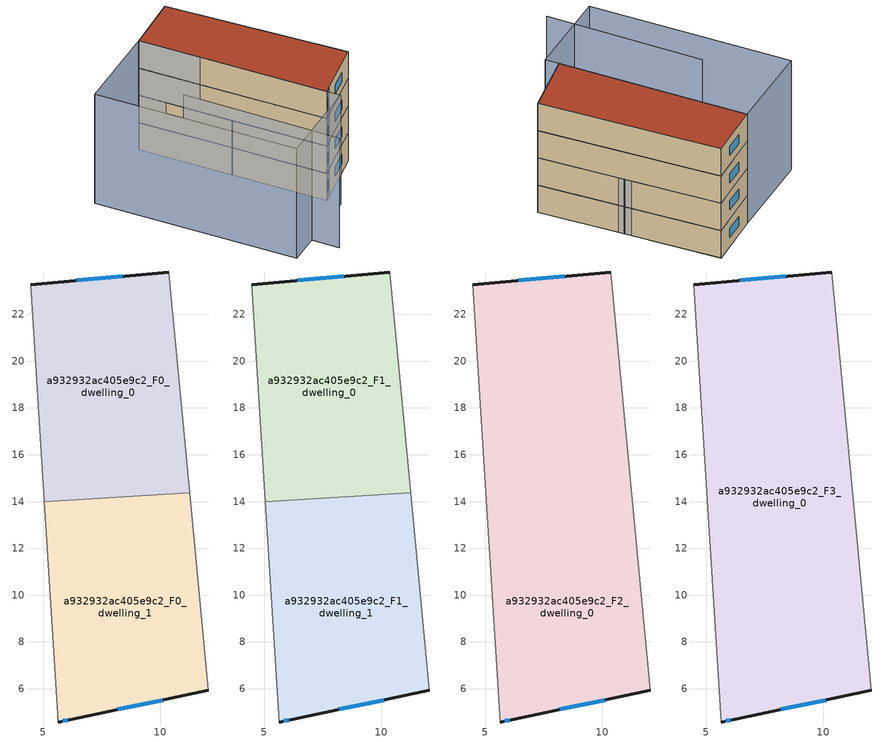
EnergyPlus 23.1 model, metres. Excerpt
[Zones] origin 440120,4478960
a932932ac405e9c2_F0_dwelling_0
 floor ground (EU_floor_Construction): 11.26,14.38 10.38,23.81 4.47,23.27 5.05,13.99 z0
 wall outside (EU_wall_Construction): 4.47,23.27 10.38,23.81 z0:3
 wall adiabatic (EU_wall_Construction): 10.38,23.81 11.26,14.38 / 5.05,13.99 4.47,23.27 z0:3
 wall to a932932ac405e9c2_F0_dwelling_1 (EU_wall_Construction): 11.26,14.38 5.05,13.99 z0:3
 window (EU_Window_Construction): 6.44,23.45 8.4,23.63 z1:2
a932932ac405e9c2_F0_dwelling_1
 floor ground (EU_floor_Construction): 12.06,5.92 11.26,14.38 5.05,13.99 5.64,4.58 6.25,4.7 z0
 wall outside (EU_wall_Construction): 12.06,5.92 6.25,4.7 5.64,4.58 z0:3
 wall adiabatic (EU_wall_Construction): 11.26,14.38 12.06,5.92 / 5.64,4.58 5.05,13.99 z0:3
 window (EU_Window_Construction): 10.11,5.52 8.19,5.11 / 6.04,4.66 5.84,4.62 z1:2
a932932ac405e9c2_F1_dwelling_0
 floor to a932932ac405e9c2_F0_dwelling_0 (EU_floor_Construction): 11.26,14.38 10.38,23.81 4.47,23.27 5.05,13.99 z3
 wall outside (EU_wall_Construction): 4.47,23.27 10.38,23.81 z3:6
 wall adiabatic (EU_wall_Construction): 10.38,23.81 11.26,14.38 / 5.05,13.99 4.47,23.27 z3:6
 wall to a932932ac405e9c2_F1_dwelling_1 (EU_wall_Construction): 11.26,14.38 5.05,13.99 z3:6
 window (EU_Window_Construction): 6.44,23.45 8.4,23.63 z4:5
a932932ac405e9c2_F1_dwelling_1
 floor to a932932ac405e9c2_F0_dwelling_1 (EU_floor_Construction): 12.06,5.92 11.26,14.38 5.05,13.99 5.64,4.58 6.25,4.7 z3
 wall outside (EU_wall_Construction): 12.06,5.92 6.25,4.7 5.64,4.58 z3:6
 wall adiabatic (EU_wall_Construction): 11.26,14.38 12.06,5.92 / 5.64,4.58 5.05,13.99 z3:6
 window (EU_Window_Construction): 10.11,5.52 8.19,5.11 / 6.04,4.66 5.84,4.62 z4:5
a932932ac405e9c2_F2_dwelling_0
 floor to a932932ac405e9c2_F1_dwelling_0 (EU_floor_Construction): 11.26,14.38 10.38,23.81 4.47,23.27 5.05,13.99 z6
 floor to a932932ac405e9c2_F1_dwelling_1 (EU_floor_Construction): 12.06,5.92 11.26,14.38 5.05,13.99 5.64,4.58 6.25,4.7 z6
 wall outside (EU_wall_Construction): 4.47,23.27 10.38,23.81 / 12.06,5.92 6.25,4.7 5.64,4.58 z6:9
 wall adiabatic (EU_wall_Construction): 5.64,4.58 4.47,23.27 / 10.38,23.81 12.06,5.92 z6:9
 window (EU_Window_Construction): 6.04,4.66 5.84,4.62 / 6.44,23.45 8.4,23.63 / 10.11,5.52 8.19,5.11 z7:8
a932932ac405e9c2_F3_dwelling_0
 floor to a932932ac405e9c2_F2_dwelling_0 (EU_floor_Construction): 12.06,5.92 10.38,23.81 4.47,23.27 5.64,4.58 6.25,4.7 z9
 wall outside (EU_wall_Construction): 4.47,23.27 10.38,23.81 / 12.06,5.92 6.25,4.7 5.64,4.58 z9:12
 wall adiabatic (EU_wall_Construction): 5.64,4.58 4.47,23.27 / 10.38,23.81 12.06,5.92 z9:12
 window (EU_Window_Construction): 6.04,4.66 5.84,4.62 / 6.44,23.45 8.4,23.63 / 10.11,5.52 8.19,5.11 z10:11
 roof outside (EU_roof_Construction): 10.38,23.81 12.06,5.92 6.25,4.7 5.64,4.58 4.47,23.27 z12
shading: -1.01,15.62 -0.25,0.08 / 12.06,5.92 10.38,23.81 / 4.47,23.27 5.73,3.23 / 5.73,3.23 -3.51,2.65 / -3.51,2.65 -4.77,22.69 / -4.77,22.69 4.47,23.27 z0:12
[Building]
EU S2 Campaign: North Axis=0; Terrain=City; Solar Distribution=FullExterior
[Site:Location]
Madrid: Latitude=40.5; Longitude=-3.5; Time Zone=1; Elevation=609
[SizingPeriod:WeatherFileDays]
AnnualSizingPeriod: Begin Month=1; Begin Day of Month=1; End Month=12; End Day of Month=31; Day of Week for Start Day=Monday; Use Weather File Daylight Saving Period=No; Use Weather File Rain and Snow Indicators=No
[MATERIAL]
EU_InternalMass_Material: Roughness=MediumRough; Thickness=0.1; Conductivity=1; Density=1800; Specific Heat=900; Thermal Absorptance=0.9; Solar Absorptance=0.7; Visible Absorptance=0.7
[MATERIAL:NOMASS] Roughness=MediumRough; Thermal Absorptance=0.9; Solar Absorptance=0.7; Visible Absorptance=0.7
Name | Thermal Resistance
EU_wall_NoMass | 0.459673
EU_roof_NoMass | 0.495815
EU_floor_NoMass | 0.788942
[WINDOWMATERIAL:SIMPLEGLAZINGSYSTEM]
EU_Window_SimpleGlazing: UFactor=4.26103; Solar Heat Gain Coefficient=0.85; Visible Transmittance=0.85
[CONSTRUCTION]
EU_wall_Construction: EU_wall_NoMass
EU_roof_Construction: EU_roof_NoMass
EU_floor_Construction: EU_floor_NoMass
EU_InternalMass_Construction: EU_InternalMass_Material
EU_Window_Construction: EU_Window_SimpleGlazing
[ZONE] Type=1; Multiplier=1; Ceiling Height=autocalculate; Floor Area=autocalculate; Part of Total Floor Area=Yes
Name | Volume
a932932ac405e9c2_F0_dwelling_0; a932932ac405e9c2_F1_dwelling_0 | 170.987
a932932ac405e9c2_F2_dwelling_0 | 341.97
a932932ac405e9c2_F3_dwelling_0 | 341.98
a932932ac405e9c2_F0_dwelling_1 | 170.992
a932932ac405e9c2_F1_dwelling_1 | 170.991
[INTERNALMASS] Construction=EU_InternalMass_Construction
Name | Zone or ZoneList | Surface Area
a932932ac405e9c2_F0_dwelling_0_EU_InternalMass | a932932ac405e9c2_F0_dwelling_0 | 56.9964
a932932ac405e9c2_F0_dwelling_1_EU_InternalMass | a932932ac405e9c2_F0_dwelling_1 | 56.9988
a932932ac405e9c2_F1_dwelling_0_EU_InternalMass | a932932ac405e9c2_F1_dwelling_0 | 56.9964
a932932ac405e9c2_F1_dwelling_1_EU_InternalMass | a932932ac405e9c2_F1_dwelling_1 | 56.9988
a932932ac405e9c2_F2_dwelling_0_EU_InternalMass | a932932ac405e9c2_F2_dwelling_0 | 113.993
a932932ac405e9c2_F3_dwelling_0_EU_InternalMass | a932932ac405e9c2_F3_dwelling_0 | 113.993
[OTHEREQUIPMENT] Fuel Type=Electricity; Design Level Calculation Method=Watts/Area; Power per Zone Floor Area=1; Fraction Latent=0; Fraction Radiant=0; Fraction Lost=0; Carbon Dioxide Generation Rate=0; EndUse Subcategory=EU_Step8_InternalGains
Name | Zone or ZoneList or Space or SpaceList | Schedule
EU_Step8_InternalGain_a932932ac405e9c2_F0_dwelling_0_f000 | a932932ac405e9c2_F0_dwelling_0 | EU_Step8_GainSchedule_a932932ac405e9c2_F0_dwelling_0_f000
EU_Step8_InternalGain_a932932ac405e9c2_F0_dwelling_1_f000 | a932932ac405e9c2_F0_dwelling_1 | EU_Step8_GainSchedule_a932932ac405e9c2_F0_dwelling_1_f000
EU_Step8_InternalGain_a932932ac405e9c2_F1_dwelling_0_f000 | a932932ac405e9c2_F1_dwelling_0 | EU_Step8_GainSchedule_a932932ac405e9c2_F1_dwelling_0_f000
EU_Step8_InternalGain_a932932ac405e9c2_F1_dwelling_1_f000 | a932932ac405e9c2_F1_dwelling_1 | EU_Step8_GainSchedule_a932932ac405e9c2_F1_dwelling_1_f000
EU_Step8_InternalGain_a932932ac405e9c2_F2_dwelling_0_f000 | a932932ac405e9c2_F2_dwelling_0 | EU_Step8_GainSchedule_a932932ac405e9c2_F2_dwelling_0_f000
EU_Step8_InternalGain_a932932ac405e9c2_F3_dwelling_0_f000 | a932932ac405e9c2_F3_dwelling_0 | EU_Step8_GainSchedule_a932932ac405e9c2_F3_dwelling_0_f000
[ZONEVENTILATION:DESIGNFLOWRATE] Schedule=EU_AlwaysOn; Design Flow Rate Calculation Method=AirChanges/Hour; Air Changes per Hour=0.719161; Ventilation Type=Natural; Fan Pressure Rise=0; Fan Total Efficiency=1; Constant Term Coefficient=1; Temperature Term Coefficient=0; Velocity Term Coefficient=0; Velocity Squared Term Coefficient=0; Minimum Indoor Temperature=-100; Maximum Indoor Temperature=100; Delta Temperature=-100; Minimum Outdoor Temperature=-100; Maximum Outdoor Temperature=100; Maximum Wind Speed=40
Name | Zone or ZoneList or Space or SpaceList
EU_ConstantAir_a932932ac405e9c2_F0_dwelling_0 | a932932ac405e9c2_F0_dwelling_0
EU_ConstantAir_a932932ac405e9c2_F0_dwelling_1 | a932932ac405e9c2_F0_dwelling_1
EU_ConstantAir_a932932ac405e9c2_F1_dwelling_0 | a932932ac405e9c2_F1_dwelling_0
EU_ConstantAir_a932932ac405e9c2_F1_dwelling_1 | a932932ac405e9c2_F1_dwelling_1
EU_ConstantAir_a932932ac405e9c2_F2_dwelling_0 | a932932ac405e9c2_F2_dwelling_0
EU_ConstantAir_a932932ac405e9c2_F3_dwelling_0 | a932932ac405e9c2_F3_dwelling_0
[HVACTEMPLATE:THERMOSTAT] Constant Heating Setpoint=20; Constant Cooling Setpoint=50
EU_HeatOnly_a932932ac405e9c2_F0_dwelling_0; EU_HeatOnly_a932932ac405e9c2_F0_dwelling_1; EU_HeatOnly_a932932ac405e9c2_F1_dwelling_0; EU_HeatOnly_a932932ac405e9c2_F1_dwelling_1; EU_HeatOnly_a932932ac405e9c2_F2_dwelling_0; EU_HeatOnly_a932932ac405e9c2_F3_dwelling_0
[HVACTEMPLATE:ZONE:IDEALLOADSAIRSYSTEM] System Availability Schedule=EU_AlwaysOn; Maximum Heating Supply Air Temperature=50; Minimum Cooling Supply Air Temperature=13; Maximum Heating Supply Air Humidity Ratio=0.0156; Minimum Cooling Supply Air Humidity Ratio=0.0077; Heating Limit=NoLimit; Cooling Limit=NoLimit; Heating Availability Schedule=EU_AlwaysOn; Cooling Availability Schedule=EU_CoolingOff; Dehumidification Control Type=ConstantSensibleHeatRatio; Cooling Sensible Heat Ratio=0.7; Dehumidification Setpoint=60; Humidification Control Type=None; Humidification Setpoint=30; Outdoor Air Method=None; Outdoor Air Flow Rate per Person=0.00944; Outdoor Air Flow Rate per Zone Floor Area=0; Outdoor Air Flow Rate per Zone=0; Demand Controlled Ventilation Type=None; Outdoor Air Economizer Type=NoEconomizer; Heat Recovery Type=None; Sensible Heat Recovery Effectiveness=0.7; Latent Heat Recovery Effectiveness=0.65
Name | Template Thermostat
a932932ac405e9c2_F0_dwelling_0 | EU_HeatOnly_a932932ac405e9c2_F0_dwelling_0
a932932ac405e9c2_F0_dwelling_1 | EU_HeatOnly_a932932ac405e9c2_F0_dwelling_1
a932932ac405e9c2_F1_dwelling_0 | EU_HeatOnly_a932932ac405e9c2_F1_dwelling_0
a932932ac405e9c2_F1_dwelling_1 | EU_HeatOnly_a932932ac405e9c2_F1_dwelling_1
a932932ac405e9c2_F2_dwelling_0 | EU_HeatOnly_a932932ac405e9c2_F2_dwelling_0
a932932ac405e9c2_F3_dwelling_0 | EU_HeatOnly_a932932ac405e9c2_F3_dwelling_0
[SIZING:ZONE] Zone Cooling Design Supply Air Temperature Input Method=SupplyAirTemperature; Zone Cooling Design Supply Air Temperature=13; Zone Heating Design Supply Air Temperature Input Method=SupplyAirTemperature; Zone Heating Design Supply Air Temperature=50; Zone Cooling Design Supply Air Humidity Ratio=0.008; Zone Heating Design Supply Air Humidity Ratio=0.008; Cooling Design Air Flow Method=DesignDay; Cooling Design Air Flow Rate=0; Cooling Minimum Air Flow per Zone Floor Area=0.000762; Cooling Minimum Air Flow=0; Cooling Minimum Air Flow Fraction=0.2; Heating Design Air Flow Method=DesignDay; Heating Design Air Flow Rate=0; Heating Maximum Air Flow per Zone Floor Area=0.002032; Heating Maximum Air Flow=0.141576; Heating Maximum Air Flow Fraction=0.3; Account for Dedicated Outdoor Air System=No; Dedicated Outdoor Air System Control Strategy=NeutralSupplyAir; Dedicated Outdoor Air Low Setpoint Temperature for Design=autosize; Dedicated Outdoor Air High Setpoint Temperature for Design=autosize; Zone Load Sizing Method=Sensible Load Only No Latent Load; Zone Latent Cooling Design Supply Air Humidity Ratio Input Method=HumidityRatioDifference; Zone Cooling Design Supply Air Humidity Ratio Difference=0.005; Zone Latent Heating Design Supply Air Humidity Ratio Input Method=HumidityRatioDifference; Zone Humidification Design Supply Air Humidity Ratio Difference=0.005
a932932ac405e9c2_F0_dwelling_0; a932932ac405e9c2_F0_dwelling_1; a932932ac405e9c2_F1_dwelling_0; a932932ac405e9c2_F1_dwelling_1; a932932ac405e9c2_F2_dwelling_0; a932932ac405e9c2_F3_dwelling_0
[SCHEDULE:CONSTANT]
Name | Hourly Value
EU_AlwaysOn | 1
EU_CoolingOff | 0
[SCHEDULE:FILE] Column Number=1; Rows to Skip at Top=0; Number of Hours of Data=8760; Column Separator=Comma; Interpolate to Timestep=No; Minutes per Item=60; Adjust Schedule for Daylight Savings=Yes
Name | File
EU_Step8_GainSchedule_a932932ac405e9c2_F0_dwelling_0_f000 | ../../schedules/a932932ac405e9c2/a932932ac405e9c2_F0_dwelling_0_f000_gain.csv
EU_Step8_GainSchedule_a932932ac405e9c2_F0_dwelling_1_f000 | ../../schedules/a932932ac405e9c2/a932932ac405e9c2_F0_dwelling_1_f000_gain.csv
EU_Step8_GainSchedule_a932932ac405e9c2_F1_dwelling_0_f000 | ../../schedules/a932932ac405e9c2/a932932ac405e9c2_F1_dwelling_0_f000_gain.csv
EU_Step8_GainSchedule_a932932ac405e9c2_F1_dwelling_1_f000 | ../../schedules/a932932ac405e9c2/a932932ac405e9c2_F1_dwelling_1_f000_gain.csv
EU_Step8_GainSchedule_a932932ac405e9c2_F2_dwelling_0_f000 | ../../schedules/a932932ac405e9c2/a932932ac405e9c2_F2_dwelling_0_f000_gain.csv
EU_Step8_GainSchedule_a932932ac405e9c2_F3_dwelling_0_f000 | ../../schedules/a932932ac405e9c2/a932932ac405e9c2_F3_dwelling_0_f000_gain.csv
